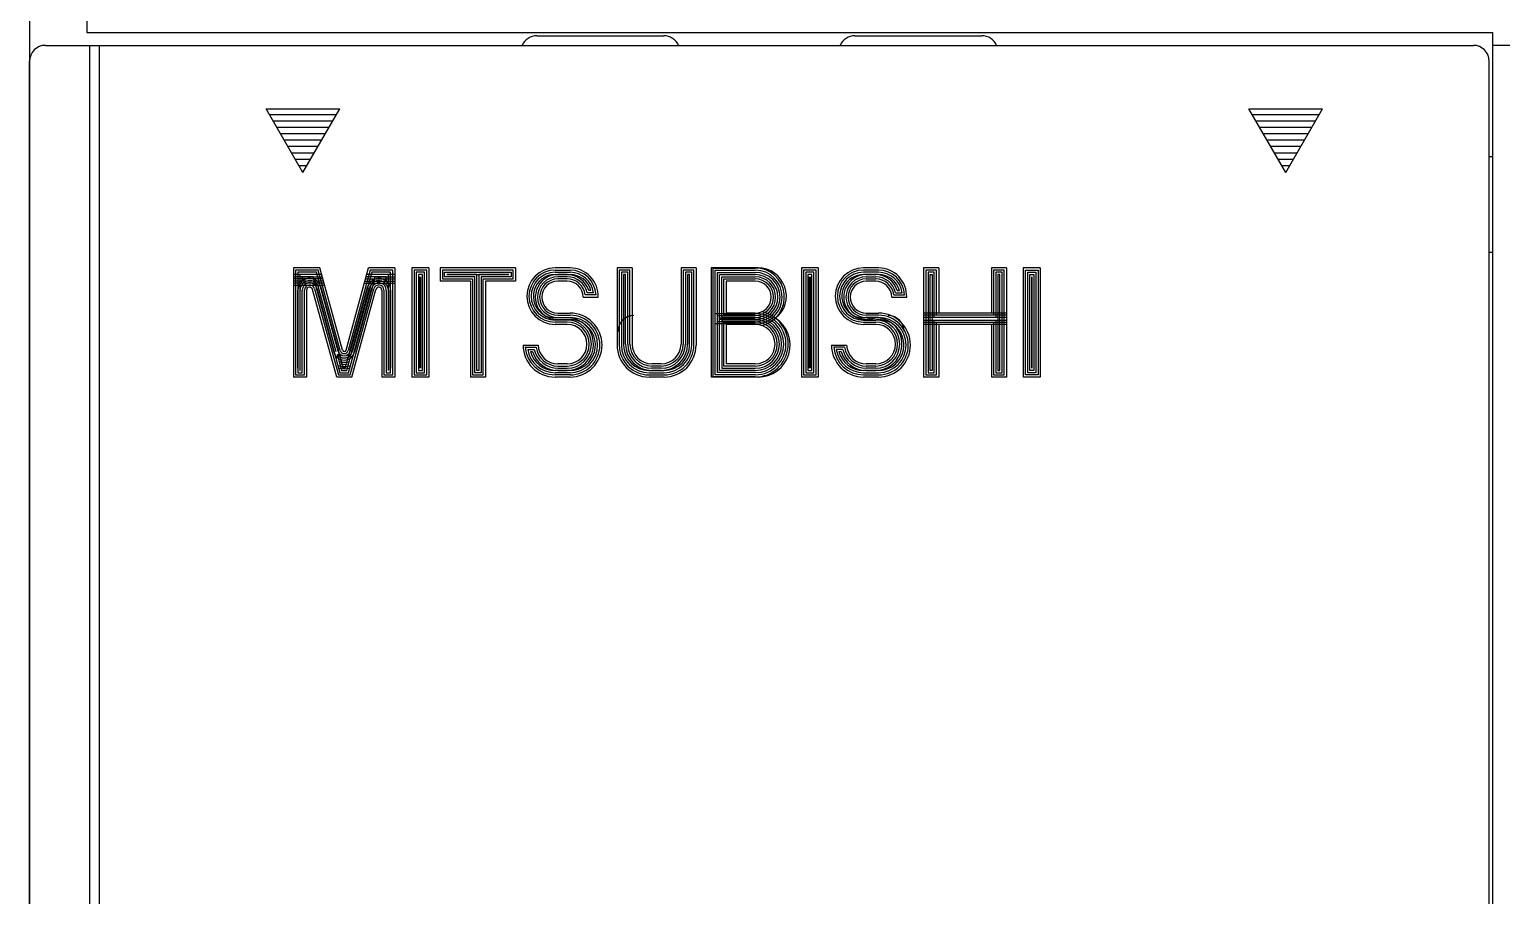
# Model space of a CAD drawing. Extents: x -157 to 170, y -125 to 114.
# Drawn here: x -49.67 to -3.38, y 46.14 to 73.38 of the extents above; entities that cross this region are included whole.
import ezdxf

# ---------------------------------------------------------------- set-up
doc = ezdxf.new("R2010")
doc.units = 0
doc.layers.get('0').update_dxf_attribs({"linetype": 'CONTINUOUS'})

msp = doc.modelspace()

# ---------------------------------------------------------------- linework, layer by layer
at = {"color": 7, "linetype": 'CONTINUOUS'}
for p, q in [((-49.665741, 83.878304), (-49.665741, 3.878303)), ((-47.865738, 77.378304), (-47.865738, 73.278305)), ((-47.865738, 73.278305), (-3.66574, 73.278305)), ((-33.71574, 73.178307), (-29.71574, 73.178307)), ((-23.71574, 73.178307), (-19.71574, 73.178307)), ((-3.66574, 73.278305), (-3.66574, 22.478304)), ((-49.165741, 72.878304), (-4.265739, 72.878304)), ((-47.765739, 22.878304), (-47.765739, 72.878304)), ((-47.46574, 38.492447), (-47.46574, 72.878304)), ((27.834261, 72.878304), (-3.66574, 72.878304)), ((-49.665741, 23.378304), (-49.665741, 72.378304)), ((-3.76574, 23.378304), (-3.76574, 72.378304)), ((-41.065739, 68.878304), (-42.22044, 70.878304)), ((-42.22044, 70.878304), (-39.911041, 70.878304)), ((-41.065739, 68.878304), (-39.911041, 70.878304)), ((-10.16574, 68.878304), (-11.32044, 70.878304)), ((-11.32044, 70.878304), (-9.01104, 70.878304)), ((-10.16574, 68.878304), (-9.01104, 70.878304)), ((-42.119404, 70.703308), (-40.012074, 70.703308)), ((-42.003933, 70.503304), (-40.127544, 70.503304)), ((-11.219405, 70.703308), (-9.112075, 70.703308)), ((-11.103934, 70.503304), (-9.227545, 70.503304)), ((-41.888466, 70.303307), (-40.243015, 70.303307)), ((-41.772995, 70.103302), (-40.358486, 70.103302)), ((-41.657524, 69.903305), (-40.473953, 69.903305)), ((-10.988464, 70.303307), (-9.343015, 70.303307)), ((-10.872994, 70.103302), (-9.458485, 70.103302)), ((-10.757524, 69.903305), (-9.573955, 69.903305)), ((-41.542053, 69.703308), (-40.589424, 69.703308)), ((-41.426586, 69.503304), (-40.704895, 69.503304)), ((-10.642055, 69.703308), (-9.689425, 69.703308)), ((-10.526585, 69.503304), (-9.804894, 69.503304)), ((-41.311115, 69.303307), (-40.820366, 69.303307)), ((-41.195644, 69.103302), (-40.935833, 69.103302)), ((-10.411115, 69.303307), (-9.920364, 69.303307)), ((-10.295645, 69.103302), (-10.035834, 69.103302)), ((-3.76574, 69.378304), (-3.66574, 69.378304)), ((-41.080173, 68.903305), (-41.051304, 68.903305)), ((-10.180175, 68.903305), (-10.151304, 68.903305)), ((-3.76574, 66.378304), (-3.66574, 66.378304)), ((-40.537968, 65.878242), (-41.365891, 65.878242)), ((-41.365891, 65.878242), (-41.365891, 62.448265)), ((-40.590199, 65.809647), (-41.297298, 65.809647)), ((-41.297298, 65.809647), (-41.297298, 62.516857)), ((-40.642433, 65.741051), (-41.228703, 65.741051)), ((-41.228703, 65.741051), (-41.228703, 62.585453)), ((-39.958435, 63.261555), (-40.642433, 65.741051)), ((-39.892311, 63.279797), (-40.590199, 65.809647)), ((-39.826187, 63.298038), (-40.537968, 65.878242)), ((-39.71217, 63.298038), (-39.000389, 65.878242)), ((-38.948154, 65.809647), (-39.646046, 63.279797)), ((-38.89592, 65.741051), (-39.579922, 63.261555)), ((-38.172466, 65.878242), (-39.000389, 65.878242)), ((-38.241058, 65.809647), (-38.948154, 65.809647)), ((-38.309654, 65.741051), (-38.89592, 65.741051)), ((-38.309654, 62.585453), (-38.309654, 65.741051)), ((-38.241058, 62.516857), (-38.241058, 65.809647)), ((-38.172466, 65.878242), (-38.172466, 62.448265)), ((-37.103256, 65.878242), (-37.640228, 65.878242)), ((-37.640228, 65.878242), (-37.640228, 62.448265)), ((-37.171852, 65.809647), (-37.571632, 65.809647)), ((-37.571632, 65.809647), (-37.571632, 62.516857)), ((-37.240448, 65.741051), (-37.503036, 65.741051)), ((-37.503036, 65.741051), (-37.503036, 62.585453)), ((-37.240448, 62.585453), (-37.240448, 65.741051)), ((-37.171852, 62.516857), (-37.171852, 65.809647)), ((-37.103256, 65.878242), (-37.103256, 62.448265)), ((-34.382931, 65.878242), (-36.748432, 65.878242)), ((-36.748432, 65.878242), (-36.748432, 65.464279)), ((-34.451527, 65.809647), (-36.679836, 65.809647)), ((-36.679836, 65.809647), (-36.679836, 65.532875)), ((-36.611244, 65.741051), (-34.520119, 65.741051)), ((-36.611244, 65.601463), (-36.611244, 65.741051)), ((-34.520119, 65.741051), (-34.520119, 65.601463)), ((-34.451527, 65.532875), (-34.451527, 65.809647)), ((-34.382931, 65.878242), (-34.382931, 65.464279)), ((-32.667942, 65.878242), (-33.141041, 65.878242)), ((-33.141041, 65.809647), (-32.667942, 65.809647)), ((-33.141041, 65.741051), (-32.667942, 65.741051)), ((-31.189503, 65.878242), (-31.189503, 63.453602)), ((-30.716402, 65.878242), (-31.189503, 65.878242)), ((-30.784996, 65.809647), (-31.120909, 65.809647)), ((-31.120909, 65.809647), (-31.120909, 63.453602)), ((-30.853592, 65.741051), (-31.052315, 65.741051)), ((-31.052315, 65.741051), (-31.052315, 63.453602)), ((-30.853592, 63.48317), (-30.853592, 65.741051)), ((-30.784996, 63.48317), (-30.784996, 65.809647)), ((-30.716402, 65.878242), (-30.716402, 63.48317)), ((-29.178831, 65.878242), (-29.178831, 63.48317)), ((-28.705727, 65.878242), (-29.178831, 65.878242)), ((-28.774324, 65.809647), (-29.110233, 65.809647)), ((-29.110233, 65.809647), (-29.110233, 63.48317)), ((-28.842924, 65.741051), (-29.041645, 65.741051)), ((-29.041645, 65.741051), (-29.041645, 63.48317)), ((-28.842924, 63.453602), (-28.842924, 65.741051)), ((-28.774324, 63.453602), (-28.774324, 65.809647)), ((-28.705727, 65.878242), (-28.705727, 63.453602)), ((-28.232632, 65.878242), (-28.232632, 62.448265)), ((-26.75419, 65.878242), (-28.232632, 65.878242)), ((-28.171099, 64.047371), (-28.171099, 65.875847)), ((-28.171099, 65.875847), (-26.842896, 65.875847)), ((-28.102499, 64.115967), (-28.102499, 65.807251)), ((-28.102499, 65.807251), (-26.842896, 65.807251)), ((-28.033911, 64.184563), (-28.033911, 65.738655)), ((-28.033911, 65.738655), (-26.842896, 65.738655)), ((-25.394024, 65.878242), (-25.394024, 62.448265)), ((-24.861792, 65.878242), (-25.394024, 65.878242)), ((-24.93038, 65.809647), (-25.325436, 65.809647)), ((-25.325436, 65.809647), (-25.325436, 62.516857)), ((-24.99898, 65.741051), (-25.256836, 65.741051)), ((-25.256836, 65.741051), (-25.256836, 62.585453)), ((-24.99898, 62.585453), (-24.99898, 65.741051)), ((-24.93038, 62.516857), (-24.93038, 65.809647)), ((-24.861792, 65.878242), (-24.861792, 62.448265)), ((-22.969393, 65.878242), (-23.442488, 65.878242)), ((-22.969393, 65.809647), (-23.442488, 65.809647)), ((-22.969393, 65.741051), (-23.442488, 65.741051)), ((-21.550089, 65.878242), (-21.550089, 62.448265)), ((-21.076984, 65.878242), (-21.550089, 65.878242)), ((-21.145582, 65.809647), (-21.481489, 65.809647)), ((-21.481489, 65.809647), (-21.481489, 62.516857)), ((-21.214182, 65.741051), (-21.412901, 65.741051)), ((-21.412901, 65.741051), (-21.412901, 62.585453)), ((-21.214182, 64.321754), (-21.214182, 65.741051)), ((-21.145582, 64.390343), (-21.145582, 65.809647)), ((-21.076984, 65.878242), (-21.076984, 64.458939)), ((-19.421131, 65.878242), (-19.421131, 64.458939)), ((-18.948038, 65.878242), (-19.421131, 65.878242)), ((-19.016626, 65.809647), (-19.352543, 65.809647)), ((-19.352543, 65.809647), (-19.352543, 64.390343)), ((-19.085224, 65.741051), (-19.283945, 65.741051)), ((-19.283945, 65.741051), (-19.283945, 64.321754)), ((-19.085224, 62.585453), (-19.085224, 65.741051)), ((-19.016626, 62.516857), (-19.016626, 65.809647)), ((-18.948038, 65.878242), (-18.948038, 62.448265)), ((-18.415796, 65.878242), (-18.415796, 62.448265)), ((-17.883564, 65.878242), (-18.415796, 65.878242)), ((-18.347208, 62.516857), (-18.347208, 65.809647)), ((-18.347208, 65.809647), (-17.952152, 65.809647)), ((-18.278608, 62.585453), (-18.278608, 65.741051)), ((-18.278608, 65.741051), (-18.020752, 65.741051)), ((-18.020752, 65.741051), (-18.020752, 62.585453)), ((-17.952152, 65.809647), (-17.952152, 62.516857)), ((-17.883564, 65.878242), (-17.883564, 62.448265)), ((-40.694668, 65.672455), (-41.365891, 65.672455)), ((-40.746902, 65.603859), (-41.365891, 65.603859)), ((-40.443352, 65.535271), (-41.365891, 65.535271)), ((-40.424431, 65.466675), (-41.365891, 65.466675)), ((-40.405506, 65.398079), (-41.365891, 65.398079)), ((-40.386585, 65.329483), (-41.365891, 65.329483)), ((-40.694668, 65.672455), (-41.160107, 65.672455)), ((-41.160107, 65.672455), (-41.160107, 62.654045)), ((-41.160107, 65.672455), (-41.160107, 62.654045)), ((-40.481197, 65.672455), (-41.160107, 65.672455)), ((-41.160107, 65.672455), (-41.160107, 62.654045)), ((-41.091515, 65.464577), (-41.091515, 65.603859)), ((-41.091515, 65.603859), (-40.462276, 65.603859)), ((-41.091515, 65.603859), (-41.091515, 65.464577)), ((-40.724823, 65.523827), (-40.746902, 65.603859)), ((-40.724823, 65.523827), (-40.090683, 63.225075)), ((-40.024559, 63.243313), (-40.602596, 65.338692)), ((-40.024559, 63.243313), (-40.602596, 65.338692)), ((-40.024559, 63.243313), (-40.602596, 65.338692)), ((-39.796791, 62.722641), (-40.501598, 65.277557)), ((-40.501598, 65.277557), (-39.872372, 62.996616)), ((-39.741566, 62.722641), (-39.036758, 65.277557)), ((-39.036758, 65.277557), (-39.665985, 62.996616)), ((-38.93576, 65.338692), (-39.513798, 63.243313)), ((-38.93576, 65.338692), (-39.513798, 63.243313)), ((-38.93576, 65.338692), (-39.513798, 63.243313)), ((-38.813534, 65.523827), (-39.44767, 63.225075)), ((-39.132847, 65.398079), (-38.172466, 65.398079)), ((-39.113926, 65.466675), (-38.172466, 65.466675)), ((-39.095005, 65.535271), (-38.172466, 65.535271)), ((-38.446842, 65.603859), (-39.07608, 65.603859)), ((-38.378246, 65.672455), (-39.057159, 65.672455)), ((-38.172466, 65.672455), (-38.843689, 65.672455)), ((-38.378246, 65.672455), (-38.843689, 65.672455)), ((-38.813534, 65.523827), (-38.791454, 65.603859)), ((-38.791454, 65.603859), (-38.172466, 65.603859)), ((-38.446842, 65.603859), (-38.446842, 65.464577)), ((-38.446842, 65.464577), (-38.446842, 65.603859)), ((-38.378246, 62.654045), (-38.378246, 65.672455)), ((-38.378246, 62.654045), (-38.378246, 65.672455)), ((-38.378246, 62.654045), (-38.378246, 65.672455)), ((-37.30904, 65.672455), (-37.434444, 65.672455)), ((-37.434444, 65.672455), (-37.434444, 62.654045)), ((-37.377636, 62.722641), (-37.377636, 65.603859)), ((-37.365849, 65.603859), (-37.365849, 62.722641)), ((-37.30904, 62.654045), (-37.30904, 65.672455)), ((-35.802231, 65.464279), (-36.748432, 65.464279)), ((-36.679836, 65.532875), (-35.733639, 65.532875)), ((-35.665043, 65.601463), (-36.611244, 65.601463)), ((-36.542648, 65.672455), (-34.588715, 65.672455)), ((-36.542648, 65.670059), (-36.542648, 65.672455)), ((-35.596447, 65.670059), (-36.542648, 65.670059)), ((-35.802231, 65.464279), (-35.802231, 62.448265)), ((-35.733639, 65.532875), (-35.733639, 62.516857)), ((-35.665043, 62.585453), (-35.665043, 65.601463)), ((-35.596447, 62.654045), (-35.596447, 65.670059)), ((-34.588715, 65.670059), (-35.534916, 65.670059)), ((-35.534916, 65.670059), (-35.534916, 62.654045)), ((-34.520119, 65.601463), (-35.46632, 65.601463)), ((-35.46632, 65.601463), (-35.46632, 62.585453)), ((-35.397724, 62.516857), (-35.397724, 65.532875)), ((-35.397724, 65.532875), (-34.451527, 65.532875)), ((-35.329132, 65.464279), (-35.329132, 62.448265)), ((-34.382931, 65.464279), (-35.329132, 65.464279)), ((-34.588715, 65.672455), (-34.588715, 65.670059)), ((-33.141041, 65.672455), (-32.667942, 65.672455)), ((-32.756649, 65.670059), (-33.052334, 65.670059)), ((-32.756649, 65.601463), (-33.052334, 65.601463)), ((-32.756649, 65.532875), (-33.052334, 65.532875)), ((-32.756649, 65.464279), (-33.052334, 65.464279)), ((-30.922186, 65.672455), (-30.983719, 65.672455)), ((-30.983719, 65.672455), (-30.983719, 63.453602)), ((-30.922186, 63.48317), (-30.922186, 65.672455)), ((-28.911512, 65.672455), (-28.973045, 65.672455)), ((-28.973045, 65.672455), (-28.973045, 63.48317)), ((-28.911512, 63.453602), (-28.911512, 65.672455)), ((-27.965313, 64.253159), (-27.965313, 65.670059)), ((-27.965313, 65.670059), (-26.842896, 65.670059)), ((-27.896713, 64.321754), (-27.896713, 65.601463)), ((-27.896713, 65.601463), (-26.842896, 65.601463)), ((-27.828125, 64.390343), (-27.828125, 65.532875)), ((-27.828125, 65.532875), (-26.842896, 65.532875)), ((-27.759527, 65.464279), (-27.759527, 64.458939)), ((-26.842896, 65.464279), (-27.759527, 65.464279)), ((-25.067577, 65.672455), (-25.188248, 65.672455)), ((-25.188248, 65.672455), (-25.188248, 62.654045)), ((-25.136166, 62.722641), (-25.136166, 65.603859)), ((-25.11965, 65.603859), (-25.11965, 62.722641)), ((-25.067577, 62.654045), (-25.067577, 65.672455)), ((-22.969393, 65.672455), (-23.442488, 65.672455)), ((-23.353783, 65.670059), (-23.058098, 65.670059)), ((-23.353783, 65.601463), (-23.058098, 65.601463)), ((-23.353783, 65.532875), (-23.058098, 65.532875)), ((-23.058098, 65.464279), (-23.353783, 65.464279)), ((-21.344303, 62.654045), (-21.344303, 65.672455)), ((-21.344303, 65.672455), (-21.28277, 65.672455)), ((-21.28277, 65.672455), (-21.28277, 62.654045)), ((-19.153824, 65.672455), (-19.215357, 65.672455)), ((-19.215357, 65.672455), (-19.215357, 62.654045)), ((-19.153824, 62.654045), (-19.153824, 65.672455)), ((-18.210011, 62.654045), (-18.210011, 65.672455)), ((-18.210011, 65.672455), (-18.08934, 65.672455)), ((-18.157938, 65.603859), (-18.157938, 62.722641)), ((-18.141422, 62.722641), (-18.141422, 65.603859)), ((-18.08934, 65.672455), (-18.08934, 62.654045)), ((-41.226307, 65.179436), (-41.226307, 62.722641)), ((-41.226307, 62.722641), (-41.226307, 65.179436)), ((-41.157711, 62.654045), (-41.157711, 65.179436)), ((-41.157711, 62.654045), (-41.157711, 65.179436)), ((-41.157711, 62.654045), (-41.157711, 65.179436)), ((-41.089119, 62.585453), (-41.089119, 65.179436)), ((-41.020523, 62.516857), (-41.020523, 65.179436)), ((-40.951927, 65.179436), (-40.951927, 62.448265)), ((-40.00573, 62.448265), (-40.766094, 65.204597)), ((-40.69997, 65.222839), (-39.953495, 62.516857)), ((-40.633846, 65.241081), (-39.90126, 62.585453)), ((-39.637096, 62.585453), (-38.90451, 65.241081)), ((-39.584862, 62.516857), (-38.838387, 65.222839)), ((-39.547249, 63.16909), (-38.970634, 65.259315)), ((-39.547249, 63.16909), (-38.970634, 65.259315)), ((-39.532627, 62.448265), (-38.772259, 65.204597)), ((-38.586426, 65.179436), (-38.586426, 62.448265)), ((-38.517834, 65.179436), (-38.517834, 62.516857)), ((-38.449238, 65.179436), (-38.449238, 62.585453)), ((-38.380642, 65.179436), (-38.380642, 62.654045)), ((-38.380642, 65.179436), (-38.380642, 62.654045)), ((-38.380642, 65.179436), (-38.380642, 62.654045)), ((-38.31205, 62.722641), (-38.31205, 65.179436)), ((-38.31205, 65.179436), (-38.31205, 62.722641)), ((-32.253979, 64.961609), (-31.781372, 64.961609)), ((-31.850405, 65.030205), (-32.189518, 65.030205)), ((-31.925831, 65.098801), (-32.131668, 65.098801)), ((-32.009846, 65.167389), (-32.078739, 65.167389)), ((-22.555426, 64.961609), (-22.082823, 64.961609)), ((-22.490961, 65.030205), (-22.15185, 65.030205)), ((-22.433121, 65.098801), (-22.227274, 65.098801)), ((-22.380192, 65.167389), (-22.311289, 65.167389)), ((-33.052334, 64.458939), (-32.667942, 64.458939)), ((-33.052334, 64.390343), (-32.667942, 64.390343)), ((-28.171099, 62.450661), (-28.171099, 64.515678)), ((-28.102499, 62.519253), (-28.102499, 64.44709)), ((-28.102499, 64.44709), (-26.842896, 64.44709)), ((-28.033911, 62.587849), (-28.033911, 64.378494)), ((-28.033911, 64.378494), (-26.842896, 64.378494)), ((-26.842896, 64.390343), (-27.828125, 64.390343)), ((-26.842896, 64.458939), (-27.759527, 64.458939)), ((-23.353783, 64.458939), (-22.969393, 64.458939)), ((-22.969393, 64.390343), (-23.353783, 64.390343)), ((-18.948038, 64.458939), (-21.550089, 64.458939)), ((-18.948038, 64.390343), (-21.550089, 64.390343)), ((-32.756649, 64.309898), (-33.141041, 64.309898)), ((-32.756649, 64.309898), (-33.141041, 64.309898)), ((-32.756649, 64.241302), (-33.141041, 64.241302)), ((-32.756649, 64.172707), (-33.141041, 64.172707)), ((-32.756649, 64.104111), (-33.141041, 64.104111)), ((-33.052334, 64.321754), (-32.667942, 64.321754)), ((-33.052334, 64.253159), (-32.667942, 64.253159)), ((-33.052334, 64.253159), (-32.667942, 64.253159)), ((-26.842896, 64.115967), (-28.102499, 64.115967)), ((-26.842896, 64.184563), (-28.033911, 64.184563)), ((-27.965313, 62.656445), (-27.965313, 64.309898)), ((-27.965313, 64.309898), (-26.842896, 64.309898)), ((-26.842896, 64.253159), (-27.965313, 64.253159)), ((-26.842896, 64.321754), (-27.896713, 64.321754)), ((-26.842896, 64.241302), (-27.896713, 64.241302)), ((-27.896713, 64.241302), (-27.896713, 62.725037)), ((-27.828125, 62.793633), (-27.828125, 64.172707)), ((-27.828125, 64.172707), (-26.842896, 64.172707)), ((-26.842896, 64.104111), (-27.759527, 64.104111)), ((-27.759527, 64.104111), (-27.759527, 62.862225)), ((-23.442488, 64.241302), (-23.058098, 64.241302)), ((-23.442488, 64.172707), (-23.058098, 64.172707)), ((-23.058098, 64.104111), (-23.442488, 64.104111)), ((-22.969393, 64.321754), (-23.353783, 64.321754)), ((-18.948038, 64.321754), (-21.550089, 64.321754)), ((-21.550089, 64.241302), (-18.948038, 64.241302)), ((-21.550089, 64.172707), (-18.948038, 64.172707)), ((-18.948038, 64.104111), (-21.550089, 64.104111)), ((-21.214182, 62.585453), (-21.214182, 64.241302)), ((-21.145582, 62.516857), (-21.145582, 64.172707)), ((-21.076984, 64.104111), (-21.076984, 62.448265)), ((-19.421131, 64.104111), (-19.421131, 62.448265)), ((-19.352543, 64.172707), (-19.352543, 62.516857)), ((-19.283945, 64.241302), (-19.283945, 62.585453)), ((-34.146381, 63.453602), (-33.672577, 63.453602)), ((-24.447824, 63.453602), (-23.974028, 63.453602)), ((-39.991108, 63.16909), (-39.849026, 62.654045)), ((-39.991108, 63.16909), (-39.849026, 62.654045)), ((-39.991108, 63.16909), (-39.849026, 62.654045)), ((-39.872372, 62.996616), (-39.796791, 62.722641)), ((-39.741566, 62.722641), (-39.665985, 62.996616)), ((-39.689331, 62.654045), (-39.547249, 63.16909)), ((-34.075272, 63.385006), (-33.734852, 63.385006)), ((-33.998283, 63.316414), (-33.791901, 63.316414)), ((-33.913662, 63.247818), (-33.844856, 63.247818)), ((-24.036295, 63.385006), (-24.376713, 63.385006)), ((-24.093348, 63.316414), (-24.29973, 63.316414)), ((-24.215107, 63.247818), (-24.146299, 63.247818)), ((-41.297298, 62.516857), (-41.020523, 62.516857)), ((-41.228703, 62.585453), (-41.089119, 62.585453)), ((-41.160107, 62.654045), (-41.157711, 62.654045)), ((-41.160107, 62.654045), (-41.157711, 62.654045)), ((-41.160107, 62.654045), (-41.157711, 62.654045)), ((-39.953495, 62.516857), (-39.584862, 62.516857)), ((-39.90126, 62.585453), (-39.637096, 62.585453)), ((-39.849026, 62.654045), (-39.689331, 62.654045)), ((-39.849026, 62.654045), (-39.689331, 62.654045)), ((-39.849026, 62.654045), (-39.689331, 62.654045)), ((-39.796791, 62.722641), (-39.741566, 62.722641)), ((-39.741566, 62.722641), (-39.796791, 62.722641)), ((-39.796791, 62.722641), (-39.741566, 62.722641)), ((-39.769176, 62.880486), (-39.777802, 62.911747)), ((-39.760555, 62.911747), (-39.769176, 62.880486)), ((-38.517834, 62.516857), (-38.241058, 62.516857)), ((-38.449238, 62.585453), (-38.309654, 62.585453)), ((-38.380642, 62.654045), (-38.378246, 62.654045)), ((-38.380642, 62.654045), (-38.378246, 62.654045)), ((-38.380642, 62.654045), (-38.378246, 62.654045)), ((-37.571632, 62.516857), (-37.171852, 62.516857)), ((-37.503036, 62.585453), (-37.240448, 62.585453)), ((-37.434444, 62.654045), (-37.30904, 62.654045)), ((-35.733639, 62.516857), (-35.397724, 62.516857)), ((-35.46632, 62.585453), (-35.665043, 62.585453)), ((-35.534916, 62.654045), (-35.596447, 62.654045)), ((-32.667942, 62.654045), (-33.141041, 62.654045)), ((-32.667942, 62.585453), (-33.141041, 62.585453)), ((-32.667942, 62.516857), (-33.141041, 62.516857)), ((-32.756649, 62.862225), (-33.052334, 62.862225)), ((-33.052334, 62.793633), (-32.756649, 62.793633)), ((-33.052334, 62.725037), (-32.756649, 62.725037)), ((-33.052334, 62.656445), (-32.756649, 62.656445)), ((-30.184168, 62.654045), (-29.711073, 62.654045)), ((-30.184168, 62.585453), (-29.711073, 62.585453)), ((-30.184168, 62.516857), (-29.711073, 62.516857)), ((-29.799778, 62.862225), (-30.095463, 62.862225)), ((-29.799778, 62.793633), (-30.095463, 62.793633)), ((-29.799778, 62.725037), (-30.095463, 62.725037)), ((-29.799778, 62.656445), (-30.095463, 62.656445)), ((-26.842896, 62.519253), (-28.102499, 62.519253)), ((-26.842896, 62.587849), (-28.033911, 62.587849)), ((-26.842896, 62.656445), (-27.965313, 62.656445)), ((-27.896713, 62.725037), (-26.842896, 62.725037)), ((-26.842896, 62.793633), (-27.828125, 62.793633)), ((-26.842896, 62.862225), (-27.759527, 62.862225)), ((-25.325436, 62.516857), (-24.93038, 62.516857)), ((-25.256836, 62.585453), (-24.99898, 62.585453)), ((-25.188248, 62.654045), (-25.067577, 62.654045)), ((-22.969393, 62.654045), (-23.442488, 62.654045)), ((-23.442488, 62.585453), (-22.969393, 62.585453)), ((-23.442488, 62.516857), (-22.969393, 62.516857)), ((-23.058098, 62.862225), (-23.353783, 62.862225)), ((-23.058098, 62.793633), (-23.353783, 62.793633)), ((-23.058098, 62.725037), (-23.353783, 62.725037)), ((-23.353783, 62.656445), (-23.058098, 62.656445)), ((-21.481489, 62.516857), (-21.145582, 62.516857)), ((-21.412901, 62.585453), (-21.214182, 62.585453)), ((-21.28277, 62.654045), (-21.344303, 62.654045)), ((-19.352543, 62.516857), (-19.016626, 62.516857)), ((-19.283945, 62.585453), (-19.085224, 62.585453)), ((-19.215357, 62.654045), (-19.153824, 62.654045)), ((-17.952152, 62.516857), (-18.347208, 62.516857)), ((-18.020752, 62.585453), (-18.278608, 62.585453)), ((-18.08934, 62.654045), (-18.210011, 62.654045)), ((-40.951927, 62.448265), (-41.365891, 62.448265)), ((-39.532627, 62.448265), (-40.00573, 62.448265)), ((-38.172466, 62.448265), (-38.586426, 62.448265)), ((-37.103256, 62.448265), (-37.640228, 62.448265)), ((-35.329132, 62.448265), (-35.802231, 62.448265)), ((-32.667942, 62.448265), (-33.141041, 62.448265)), ((-29.711073, 62.448265), (-30.184168, 62.448265)), ((-26.75419, 62.448265), (-28.232632, 62.448265)), ((-26.842896, 62.450661), (-28.171099, 62.450661)), ((-24.861792, 62.448265), (-25.394024, 62.448265)), ((-22.969393, 62.448265), (-23.442488, 62.448265)), ((-21.076984, 62.448265), (-21.550089, 62.448265)), ((-18.948038, 62.448265), (-19.421131, 62.448265)), ((-17.883564, 62.448265), (-18.415796, 62.448265))]:
    msp.add_line(p, q, dxfattribs=at)
for centre, radius, start, end in [((-33.71574, 72.678307), 0.5, 90, 156.422059), ((-29.71574, 72.678307), 0.5, 23.577853, 90), ((-23.71574, 72.678307), 0.5, 90, 156.422147), ((-19.71574, 72.678307), 0.5, 23.577853, 90), ((-49.165741, 72.378304), 0.5, 90, 180), ((-4.265739, 72.378304), 0.5, 0, 90), ((-33.141041, 64.99118), 0.887063, 90, 270), ((-33.141041, 64.99118), 0.818469, 90, 270), ((-33.141041, 64.99118), 0.749874, 90, 270), ((-32.667942, 64.99118), 0.887063, 358.089608, 90), ((-32.667942, 64.99118), 0.818469, 2.732884, 90), ((-32.667942, 64.99118), 0.749874, 8.251455, 90), ((-26.842896, 64.961609), 0.914235, 282.806332, 90), ((-26.842896, 64.961609), 0.845641, 270, 90), ((-26.842896, 64.961609), 0.777047, 270, 90), ((-26.75419, 64.99118), 0.887062, 308.314601, 90), ((-23.442488, 64.99118), 0.887063, 90, 270), ((-23.442488, 64.99118), 0.818469, 90, 270), ((-23.442488, 64.99118), 0.749874, 90, 270), ((-22.969393, 64.99118), 0.887064, 358.089608, 90), ((-22.969393, 64.99118), 0.818474, 2.732865, 90), ((-22.969393, 64.99118), 0.749883, 8.251371, 90), ((-40.857307, 65.179436), 0.368998, 15.421413, 180), ((-40.857307, 65.179436), 0.300403, 15.421097, 180), ((-40.857307, 65.179436), 0.368998, 68.958662, 129.398764), ((-40.857307, 65.179436), 0.231809, 15.422412, 180), ((-40.857307, 65.179436), 0.163215, 15.42225, 180), ((-40.857307, 65.179436), 0.09462, 15.421854, 180), ((-40.857307, 65.179436), 0.368998, 15.421413, 68.958662), ((-40.857307, 65.179436), 0.300403, 15.421097, 32.015332), ((-40.857307, 65.179436), 0.300403, 15.421097, 32.015332), ((-40.857307, 65.179436), 0.300403, 15.421097, 32.015332), ((-38.681046, 65.179436), 0.368998, 0, 164.578744), ((-38.681046, 65.179436), 0.368998, 111.041891, 164.578744), ((-38.681046, 65.179436), 0.300404, 147.985054, 164.579096), ((-38.681046, 65.179436), 0.300404, 147.985054, 164.579096), ((-38.681046, 65.179436), 0.300404, 147.985054, 164.579096), ((-38.681046, 65.179436), 0.300403, 0, 164.579096), ((-38.681046, 65.179436), 0.231809, 0, 164.577839), ((-38.681046, 65.179436), 0.163214, 0, 164.57775), ((-38.681046, 65.179436), 0.368998, 50.601693, 111.041891), ((-38.681046, 65.179436), 0.09462, 0, 164.578146), ((-33.141041, 64.99118), 0.68128, 90, 238.398887), ((-33.052334, 64.961609), 0.708453, 90, 231.014966), ((-33.052334, 64.961609), 0.639858, 90, 270), ((-33.052334, 64.961609), 0.571264, 90, 270), ((-33.052334, 64.961609), 0.502669, 90, 270), ((-32.756649, 64.961609), 0.708453, 16.885705, 90), ((-32.756649, 64.961609), 0.639859, 12.38083, 90), ((-32.756649, 64.961609), 0.571264, 6.896564, 90), ((-32.756649, 64.961609), 0.502669, 0, 90), ((-32.667942, 64.99118), 0.68128, 14.989612, 90), ((-26.842896, 64.961609), 0.708452, 270, 90), ((-26.842896, 64.961609), 0.639858, 270, 90), ((-26.842896, 64.961609), 0.571264, 270, 90), ((-26.842896, 64.961609), 0.502669, 270, 90), ((-23.442488, 64.99118), 0.68128, 90, 280.703492), ((-23.353783, 64.961609), 0.708453, 90, 295.42161), ((-23.353783, 64.961609), 0.639858, 90, 270), ((-23.353783, 64.961609), 0.571264, 90, 270), ((-23.353783, 64.961609), 0.502669, 90, 270), ((-23.058098, 64.961609), 0.708452, 16.885795, 90), ((-23.058098, 64.961609), 0.639857, 12.380903, 90), ((-23.058098, 64.961609), 0.571271, 6.896495, 90), ((-23.058098, 64.961609), 0.502673, 0, 90), ((-22.969393, 64.99118), 0.681287, 14.989446, 90), ((-33.052334, 64.961609), 0.708453, 231.014966, 270), ((-33.052334, 64.961609), 0.708453, 231.014966, 270), ((-33.141041, 64.99118), 0.68128, 238.398887, 270), ((-33.141041, 64.99118), 0.68128, 238.398887, 270), ((-32.667942, 63.453602), 1.005338, 270, 90), ((-32.667942, 63.453602), 0.936744, 270, 90), ((-30.665739, 63.878304), 0.5, 90, 180), ((-26.842896, 63.48317), 1.032511, 270, 79.225263), ((-26.842896, 63.48317), 0.963916, 270, 90), ((-26.842896, 63.48317), 0.895322, 270, 90), ((-22.969393, 63.453602), 1.005338, 270, 90), ((-22.969393, 63.453602), 0.936744, 270, 90), ((-22.665739, 63.878304), 0.5, 0, 90), ((-32.756649, 63.48317), 0.826728, 51.543124, 90), ((-32.756649, 63.48317), 0.826728, 51.543124, 90), ((-32.756649, 63.48317), 0.758133, 270, 90), ((-32.756649, 63.48317), 0.689538, 270, 90), ((-32.756649, 63.48317), 0.826727, 270, 51.543124), ((-32.756649, 63.48317), 0.620944, 270, 90), ((-32.667942, 63.453602), 0.868149, 270, 90), ((-32.667942, 63.453602), 0.799555, 57.851388, 90), ((-32.667942, 63.453602), 0.799555, 57.851388, 90), ((-32.667942, 63.453602), 0.799555, 270, 57.851388), ((-26.842896, 63.48317), 0.826727, 270, 90), ((-26.842896, 63.48317), 0.758133, 270, 90), ((-26.842896, 63.48317), 0.689538, 270, 90), ((-26.842896, 63.48317), 0.620944, 270, 90), ((-26.75419, 63.453602), 1.005338, 270, 56.835583), ((-23.058098, 63.48317), 0.826727, 270, 113.504216), ((-22.969393, 63.453602), 0.799555, 270, 99.877393), ((-23.058098, 63.48317), 0.758133, 270, 90), ((-23.058098, 63.48317), 0.689538, 270, 90), ((-23.058098, 63.48317), 0.620944, 270, 90), ((-22.969393, 63.453602), 0.868149, 270, 90), ((-33.141041, 63.453602), 1.005338, 180, 270), ((-33.052334, 63.48317), 0.620944, 182.729291, 270), ((-30.184168, 63.453602), 1.005336, 180, 270), ((-30.184168, 63.453602), 0.936741, 180, 270), ((-30.184168, 63.453602), 0.868147, 180, 270), ((-30.184168, 63.453602), 0.799552, 180, 270), ((-30.095463, 63.48317), 0.826724, 180, 270), ((-30.095463, 63.48317), 0.758129, 180, 270), ((-30.095463, 63.48317), 0.689535, 180, 270), ((-30.095463, 63.48317), 0.62094, 180, 270), ((-29.799778, 63.48317), 0.620944, 270, 0), ((-29.799778, 63.48317), 0.689538, 270, 0), ((-29.799778, 63.48317), 0.758133, 270, 0), ((-29.799778, 63.48317), 0.826727, 270, 0), ((-29.711073, 63.453602), 1.005338, 270, 0), ((-29.711073, 63.453602), 0.936744, 270, 0), ((-29.711073, 63.453602), 0.868149, 270, 0), ((-29.711073, 63.453602), 0.799555, 270, 0), ((-23.442488, 63.453602), 1.005336, 180, 270), ((-23.353783, 63.48317), 0.62095, 182.729283, 270), ((-39.769176, 63.313766), 0.333516, 195.422205, 251.976004), ((-39.769176, 63.313766), 0.264921, 213.100165, 326.899384), ((-39.769176, 63.313766), 0.196326, 195.422864, 344.576839), ((-39.769176, 63.313766), 0.127732, 195.422901, 344.576644), ((-39.769176, 63.313766), 0.333515, 251.976004, 288.023373), ((-39.769176, 63.313766), 0.059137, 195.423021, 344.575996), ((-39.769176, 63.313766), 0.333515, 288.023373, 344.577795), ((-39.769176, 63.313766), 0.264921, 326.899384, 344.576934), ((-39.769176, 63.313766), 0.264921, 326.899384, 344.576934), ((-33.141041, 63.453602), 0.936744, 184.199406, 270), ((-33.141041, 63.453602), 0.868149, 189.092176, 270), ((-33.141041, 63.453602), 0.799554, 194.914214, 270), ((-33.052334, 63.48317), 0.826728, 196.539586, 270), ((-33.052334, 63.48317), 0.758133, 192.706421, 270), ((-33.052334, 63.48317), 0.689539, 188.184477, 270), ((-23.442488, 63.453602), 0.93674, 184.199432, 270), ((-23.442488, 63.453602), 0.868151, 189.092176, 270), ((-23.442488, 63.453602), 0.799555, 194.914249, 270), ((-23.353783, 63.48317), 0.826725, 196.539699, 270), ((-23.353783, 63.48317), 0.758133, 192.706453, 270), ((-23.353783, 63.48317), 0.689535, 188.184545, 270), ((-39.769176, 63.313766), 0.607893, 251.976074, 288.023584), ((-39.769176, 63.313766), 0.539299, 251.976191, 288.023424), ((-39.769176, 63.313766), 0.470704, 251.976342, 288.023217), ((-39.769176, 63.313766), 0.40211, 251.975859, 288.023624), ((-39.769176, 63.313766), 0.40211, 268.77095, 271.228507)]:
    msp.add_arc(centre, radius, start, end, dxfattribs=at)

doc.saveas('drawing.dxf')
